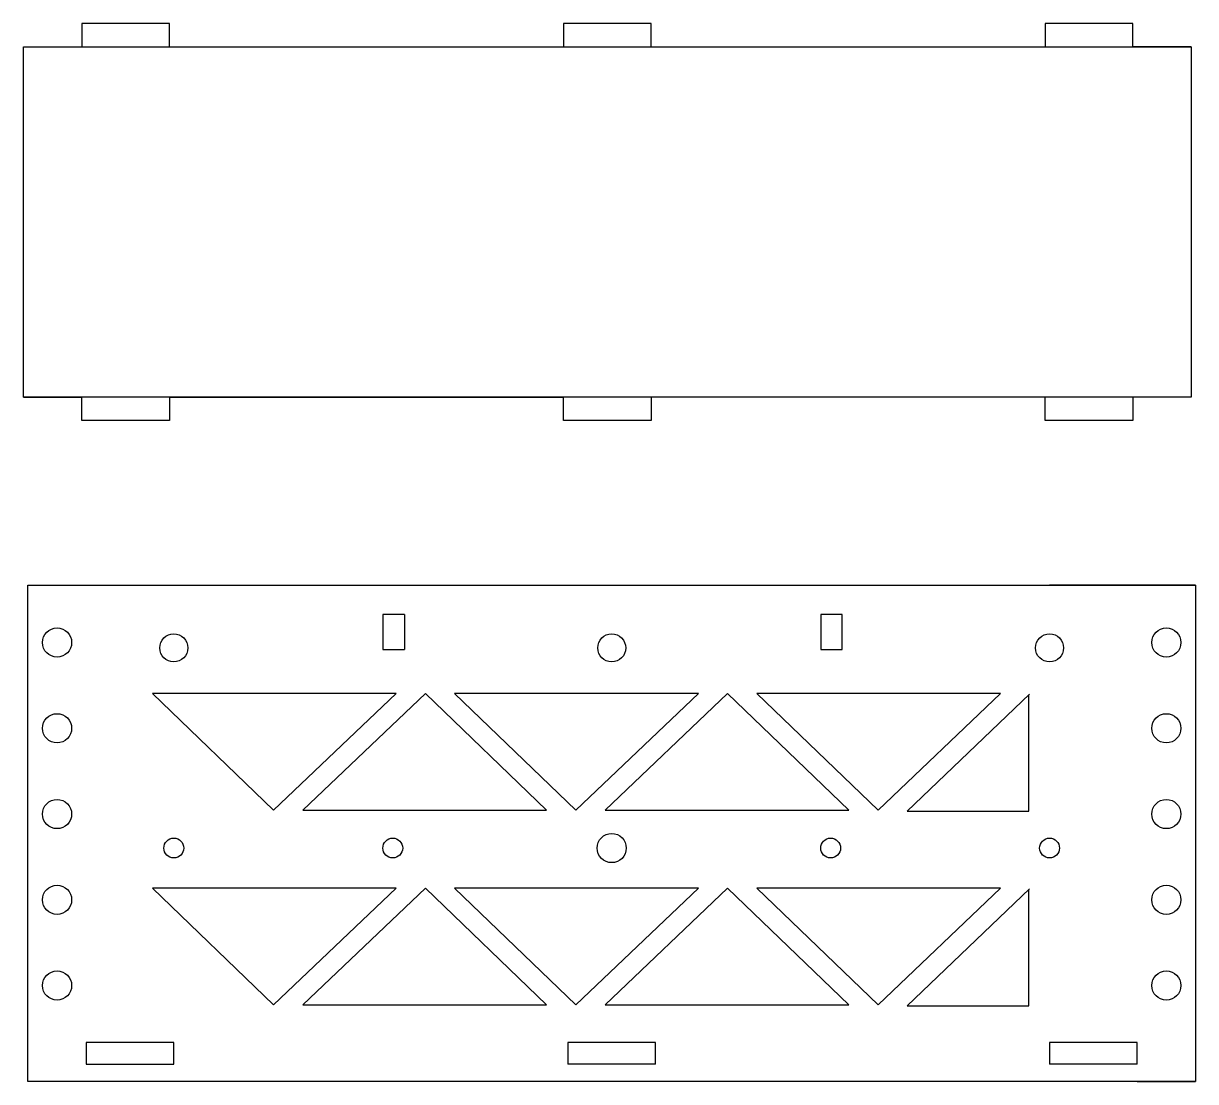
# Model space of a CAD drawing. Header units: millimetres. Extents: x 6 to 206, y 73 to 254.
import ezdxf

# ---------------------------------------------------------------- set-up
doc = ezdxf.new("R2010")
doc.units = ezdxf.units.MM

msp = doc.modelspace()

# ---------------------------------------------------------------- linework, layer by layer
for p, q in [((30.73, 253.89), (15.73, 253.89)), ((15.73, 253.89), (15.73, 249.89)), ((30.73, 249.89), (30.73, 253.89)), ((113.23, 253.89), (98.23, 253.89)), ((98.23, 253.89), (98.23, 249.89)), ((113.23, 249.89), (113.23, 253.89)), ((195.73, 253.89), (180.73, 253.89)), ((180.73, 253.89), (180.73, 249.89)), ((195.73, 249.89), (195.73, 253.89)), ((15.73, 185.89), (15.73, 189.89)), ((30.73, 189.89), (30.73, 185.89)), ((98.23, 185.89), (98.23, 189.89)), ((113.23, 189.89), (113.23, 185.89)), ((180.73, 185.89), (180.73, 189.89)), ((195.73, 189.89), (195.73, 185.89)), ((30.73, 185.89), (15.73, 185.89)), ((113.23, 185.89), (98.23, 185.89)), ((195.73, 185.89), (180.73, 185.89)), ((70.98, 152.65), (67.28, 152.65)), ((67.28, 152.65), (67.28, 146.65)), ((70.98, 152.65), (70.98, 146.65)), ((145.98, 152.65), (142.28, 152.65)), ((142.28, 152.65), (142.28, 146.65)), ((145.98, 146.65), (145.98, 152.65)), ((67.28, 146.65), (70.98, 146.65)), ((142.28, 146.65), (145.98, 146.65)), ((31.48, 79.35), (16.48, 79.35)), ((16.48, 79.35), (16.48, 75.65)), ((31.48, 75.65), (31.48, 79.35)), ((113.98, 79.35), (98.98, 79.35)), ((98.98, 79.35), (98.98, 75.65)), ((113.98, 75.65), (113.98, 79.35)), ((196.48, 79.35), (181.48, 79.35)), ((181.48, 79.35), (181.48, 75.65)), ((196.48, 75.65), (196.48, 79.35))]:
    msp.add_line(p, q)
at = {"lineweight": 30}
for p, q in [((5.73, 249.89), (15.73, 249.89)), ((205.73, 249.89), (195.73, 249.89)), ((5.73, 189.89), (15.73, 189.89)), ((30.73, 189.89), (98.23, 189.89)), ((205.73, 189.89), (195.73, 189.89)), ((6.48, 157.65), (31.48, 157.65)), ((6.48, 157.65), (16.48, 157.65)), ((206.48, 157.65), (181.48, 157.65)), ((16.48, 75.65), (31.48, 75.65)), ((113.98, 75.65), (98.98, 75.65)), ((196.48, 75.65), (181.48, 75.65)), ((206.48, 72.65), (196.48, 72.65)), ((196.48, 72.65), (206.48, 72.65)), ((206.48, 72.65), (196.48, 72.65))]:
    msp.add_line(p, q, dxfattribs=at)
for points in [[(5.73, 249.89), (205.73, 249.89), (205.73, 189.89), (5.73, 189.89)], [(6.48, 157.65), (206.48, 157.65), (206.48, 72.65), (6.48, 72.65)]]:
    msp.add_lwpolyline(points, close=True, dxfattribs=at)
for points in [[(48.58, 119.13), (69.58, 139.13), (27.83, 139.13), (48.58, 119.13)], [(74.58, 139.13), (53.58, 119.13), (95.34, 119.13), (74.58, 139.13)], [(100.34, 119.13), (121.34, 139.13), (79.58, 139.13), (100.34, 119.13)], [(126.34, 139.13), (105.34, 119.13), (147.1, 119.13), (126.34, 139.13)], [(152.1, 119.13), (173.1, 139.13), (131.34, 139.13), (152.1, 119.13)], [(178.07, 138.99), (157.07, 118.99), (177.94, 118.99), (177.94, 138.88)], [(48.58, 85.79), (69.58, 105.79), (27.83, 105.79), (48.58, 85.79)], [(74.58, 105.79), (53.58, 85.79), (95.34, 85.79), (74.58, 105.79)], [(100.34, 85.79), (121.34, 105.79), (79.58, 105.79), (100.34, 85.79)], [(126.34, 105.79), (105.34, 85.79), (147.1, 85.79), (126.34, 105.79)], [(152.1, 85.79), (173.1, 105.79), (131.34, 105.79), (152.1, 85.79)], [(178.07, 105.65), (157.07, 85.65), (177.94, 85.65), (177.94, 105.54)]]:
    msp.add_lwpolyline(points, dxfattribs=at)
for centre, radius in [((11.48, 147.85), 2.5), ((31.48, 146.93), 2.4), ((106.49, 146.93), 2.4), ((181.48, 146.93), 2.4), ((201.48, 147.85), 2.5), ((11.48, 133.16), 2.5), ((201.48, 133.16), 2.5), ((11.48, 118.47), 2.5), ((201.48, 118.47), 2.5), ((106.48, 112.65), 2.5), ((31.48, 112.65), 1.7), ((68.98, 112.65), 1.7), ((143.98, 112.65), 1.7), ((181.48, 112.65), 1.7), ((11.48, 103.78), 2.5), ((201.48, 103.78), 2.5), ((11.48, 89.1), 2.5), ((201.48, 89.1), 2.5)]:
    msp.add_circle(centre, radius, dxfattribs=at)

doc.saveas('drawing.dxf')
